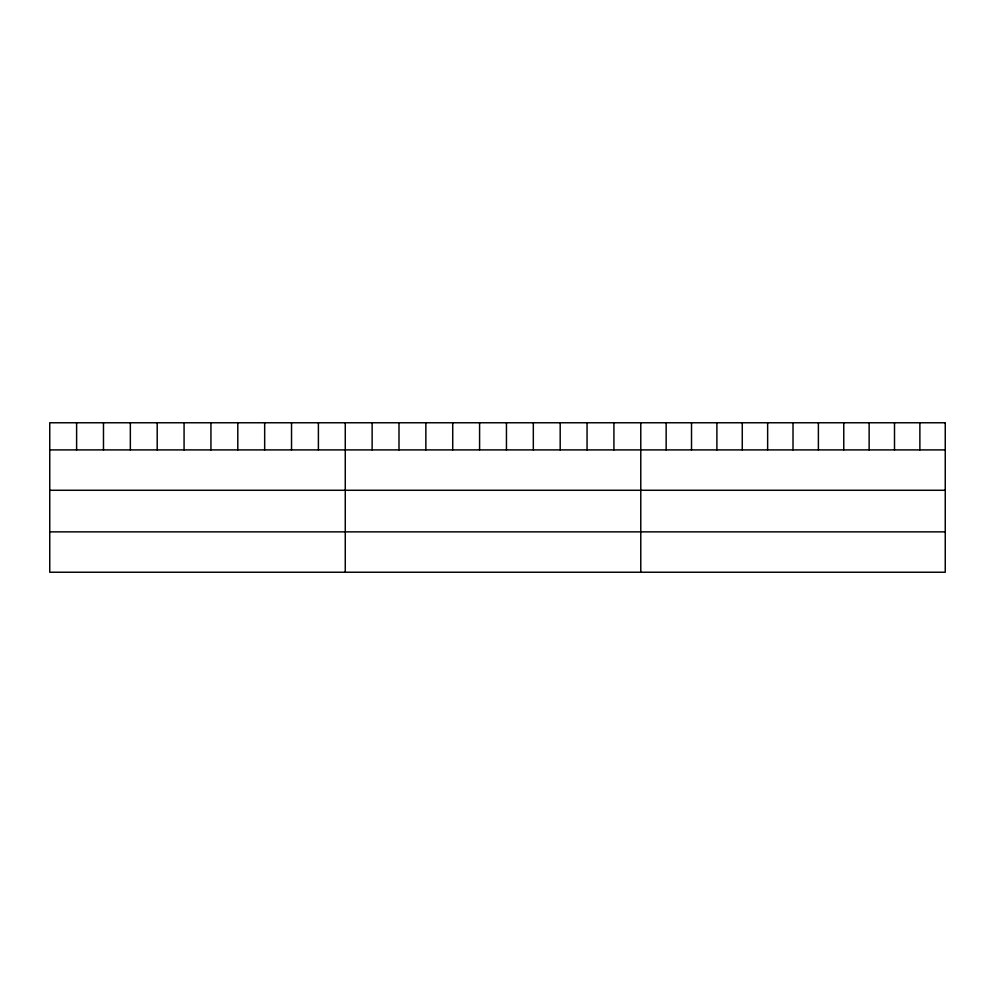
<?xml version="1.0" encoding="UTF-8"?>
<svg xmlns="http://www.w3.org/2000/svg" width="995" height="995" viewBox="0 0 995 995"><rect width="100%" height="100%" fill="white"/><g stroke="black" fill="none" stroke-linecap="round" stroke-linejoin="round"><path stroke-width="1.49" d="M49.75 449.902L945.25 449.902M49.75 490.274L945.25 490.274M49.75 531.865L945.25 531.865M919.877 422.763L919.877 449.902M894.505 422.763L894.505 449.902M869.132 422.763L869.132 449.902M843.76 422.763L843.76 449.902M818.387 422.763L818.387 449.902M793.015 422.763L793.015 449.902M767.643 422.763L767.643 449.902M742.27 422.763L742.27 449.902M716.897 422.763L716.897 449.902M691.525 422.763L691.525 449.902M666.153 422.763L666.153 449.902M640.78 422.763L640.78 572.237M613.915 422.763L613.915 449.902M587.05 422.763L587.05 449.902M560.185 422.763L560.185 449.902M533.32 422.763L533.32 449.902M506.455 422.763L506.455 449.902M479.59 422.763L479.59 449.902M452.725 422.763L452.725 449.902M425.86 422.763L425.86 449.902M398.995 422.763L398.995 449.902M372.13 422.763L372.13 449.902M345.265 422.763L345.265 572.237M318.4 422.763L318.4 449.902M291.535 422.763L291.535 449.902M264.67 422.763L264.67 449.902M237.805 422.763L237.805 449.902M210.94 422.763L210.94 449.902M184.075 422.763L184.075 449.902M157.21 422.763L157.21 449.902M130.345 422.763L130.345 449.902M103.48 422.763L103.48 449.902M76.615 422.763L76.615 449.902M945.25 422.763L49.75 422.763L49.75 572.237L945.25 572.237L945.25 422.763"/></g></svg>
